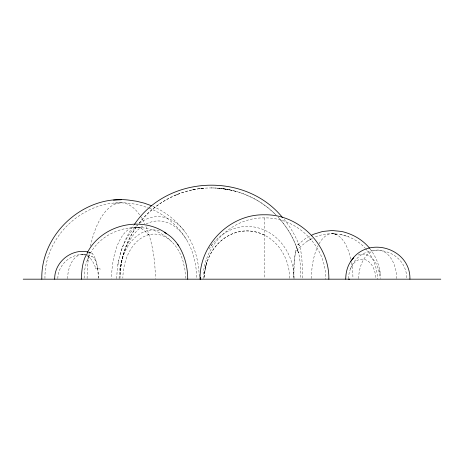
<?xml version="1.0" encoding="UTF-8"?>
<svg xmlns="http://www.w3.org/2000/svg" width="464" height="464" viewBox="0 0 464 464"><rect width="100%" height="100%" fill="white"/><g stroke="black" fill="none" stroke-linecap="round" stroke-linejoin="round"><path stroke-width="0.35" stroke-dasharray="2.32 1.74" d="M119.956 278.388L120.356 270.79A58.232 38.373 90 0 1 143.318 225.597M203.22 278.493C202.762 246.001 231.988 217.181 264.445 217.912C297.18 217.158 326.47 246.442 325.711 279.177M44.962 278.499C44.155 235.445 85.324 198.192 128.07 203.174L135.128 204.137L142.239 205.813L148.039 207.785M120.054 274.978C120.791 257.12 127.037 239.552 137.646 225.173M57.826 278.539C57.861 264.236 72.117 252.242 86.223 254.898M204.653 272.217L204.444 273.69L206.526 262.334L205.204 268.795M117.885 264.909L118.836 259.77M120.066 254.771C122.919 244.157 127.612 234.001 133.974 225.04M350.465 268.888C361.462 238.954 406.974 247.387 406.818 279.183M87.087 260.768C98.38 226.832 146.647 216.067 171.552 241.553M211.161 245.804L212.181 244.447M139.154 223.178C154.489 203.226 178.443 190.286 203.516 188.256L199.619 188.674L203.516 188.256M296.658 250.699L300.109 246.987L307.359 241.071L312.353 238.467M297.766 244.772L305.219 238.722L310.01 236.153M139.519 223.277L141.427 221.914A62.565 41.244 -90 0 1 181.714 227.94L181.934 228.184A62.57 41.244 90 0 1 199.276 277.907M312.371 238.467L307.359 241.071M175.885 195.031L179.817 193.488M315.491 236.843C332.352 230.115 352.918 234.622 365.122 248.107M149.037 234.703L148.294 234.894L147.042 233.34A51.945 24.064 90 0 0 135.674 227.18A51.997 24.087 -90 0 0 111.586 278.516M114.405 203.174L121.237 202.867M211.161 187.937C235.167 187.874 258.987 197.751 275.86 214.844M84.262 254.748L82.383 254.545L85.683 254.956M217.407 188.152L227.696 189.463L236.756 191.603L236.164 191.464M219.327 188.309L227.696 189.463M135.674 227.18L141.508 228.05L138.463 227.534M223.787 188.813L230.254 189.956M96.866 268.662L97.73 268.83A22.765 7.215 -90 0 1 98.53 278.504M88.937 252.271L90.086 252.584M87.789 251.958L91.13 252.868A26.605 8.416 90 0 1 97.37 267.084A26.605 8.416 -90 0 1 98.281 277.866M340.408 234.401L348.835 236.843M87.505 255.148L92.133 256.563M264.445 235.074L262.618 234.268A48.25 42.781 -90 0 0 204.212 278.301M149.333 208.226C164.801 214.403 178.089 225.701 186.702 239.958M152.905 206.399C165.549 211.839 176.604 220.731 184.898 231.693M91.976 253.414L92.342 253.738M365.574 248.669C373.305 256.876 377.128 268.041 377.661 279.177M284.101 219.315C290.661 227.493 295.974 236.652 299.669 246.465M370.057 248.861C375.683 256.221 379.523 265.13 380.265 274.41M95.323 258.889L95.561 259.556M298.48 252.712L296.745 247.55A91.24 91.24 0 0 0 278.354 217.454C287.581 227.505 294.507 239.639 298.474 252.694L298.277 252.114L298.474 252.694A28.675 3.747 -90 0 1 300.811 278.365M120.338 270.686L120.338 270.46A91.24 91.24 0 0 1 137.57 225.237M379.732 269.688L380.729 278.499M185.646 278.267L184.887 269.288L182.891 260.693A45.101 31.407 90 0 0 147.999 234.975A45.101 31.407 90 0 0 122.844 278.18M264.445 217.912L264.445 278.493M90.463 246.181A76.316 34.127 -90 0 1 144.814 223.99M145.922 226.473A76.316 34.127 -90 0 1 155.365 278.499M87.11 278.499A76.316 34.127 -90 0 1 89.506 251.088M358.631 278.528A29.151 19.053 -90 0 1 377.679 250.032A29.151 19.053 -90 0 1 396.726 278.528M311.39 278.499A45.536 20.781 90 0 1 318.095 245.676M319.07 243.826A45.536 20.781 90 0 1 350.929 259.625M351.486 262.415A45.536 20.781 90 0 1 352.942 278.499M289.733 278.267A48.256 42.758 90 0 0 282.17 251.772C277.582 244.186 270.761 237.87 262.618 234.268A48.256 42.671 -90 0 0 204.322 278.423M139.2 223.085A91.24 91.24 0 0 1 276.364 215.36M146.137 223.973A58.232 38.373 90 0 1 196.695 277.727M67.611 278.626A24.633 14.778 90 0 1 85.225 255.009M87.168 255.873A24.633 14.778 90 0 1 95.688 268.441M98.38 268.708A21.686 0.969 7.2 0 1 100.479 269.074M84.129 278.168A22.759 7.198 90 0 1 89.79 256.934A22.759 7.198 90 0 1 97.736 268.824M95.207 268.499A22.777 2.97 5.3 0 1 96.367 268.708M294.106 278.562A52.734 46.754 -90 0 0 270.947 233.647L269.161 232.534A52.734 46.754 -90 0 0 240.12 227.082A52.734 46.754 90 0 0 223.77 233.647A52.734 46.754 -90 0 0 208.139 250.467M348.528 278.632A20.039 13.63 90 0 1 357.901 260.142A20.039 13.624 90 0 1 375.77 278.632M293.434 278.296A28.675 3.637 89.9 0 1 298.259 252.19M116.8 278.615A62.57 41.244 90 0 1 121.58 249.939A62.565 41.244 -90 0 1 136.88 225.481M358.249 255.026A25.05 17.029 90 0 1 362.274 254.139A25.05 17.029 -90 0 1 369.785 256.36A25.05 17.029 90 0 1 379.755 277.629M302.638 277.994A34.597 4.408 -90 0 0 299.025 245.137L298.723 244.795A34.597 4.408 90 0 0 297.238 245.473A34.597 4.408 -90 0 0 295.388 252.758L295.243 253.767A34.597 4.408 90 0 0 293.828 277.994M159.175 230.614A49.265 34.313 90 0 0 147.732 230.596A49.265 34.313 -90 0 0 130.001 243.159L129.079 244.447A49.265 34.313 90 0 0 119.242 274.676A49.265 34.313 -90 0 0 119.103 278.615M88.74 252.816A26.605 8.416 -90 0 1 91.13 252.868M194.625 189.463L191.725 190.031L195.68 189.26L194.584 189.463M334.034 233.827L332.166 233.641L337.224 234.401L334.034 233.827"/><path stroke-width="0.7" d="M200.065 279.177C199.259 244.766 230.04 213.997 264.445 214.791C298.857 213.997 329.631 244.766 328.837 279.177M41.818 279.177C40.623 233.862 84.007 194.468 129.004 200.129L136.729 201.272L144.287 203.162L151.624 205.79M54.682 279.177C54.259 262.322 71.334 248.275 87.789 251.958M87.064 253.199C101.14 225.052 140.609 215.168 166.292 233.351M134.398 224.466C167.272 175.102 245.439 171.581 282.669 217.732M350.854 261.267C367.308 234.923 410.797 248.188 409.915 279.177M311.211 235.509L313.606 234.227L322.706 231.455L332.166 230.521L341.626 231.455C352.443 233.937 362.628 239.61 369.651 248.31M113.471 200.129L121.237 199.746M349.612 279.177L348.534 279.177M23.2 279.177L440.8 279.177M177.741 244.447L178.669 245.839M200.605 279.177A52.734 46.754 -90 0 1 200.634 277.333M164.291 232.458A49.265 34.313 90 0 1 187.717 279.177M81.467 279.177A26.605 8.416 -90 0 1 84.199 259.556L84.436 258.889A26.605 8.416 90 0 1 84.883 257.769A26.605 8.416 -90 0 1 87.325 253.825M345.732 279.177A25.05 17.029 90 0 1 346.828 270.326A25.05 17.029 -90 0 1 347.768 267.299L347.925 266.887A25.05 17.029 90 0 1 353.771 257.903"/></g></svg>
